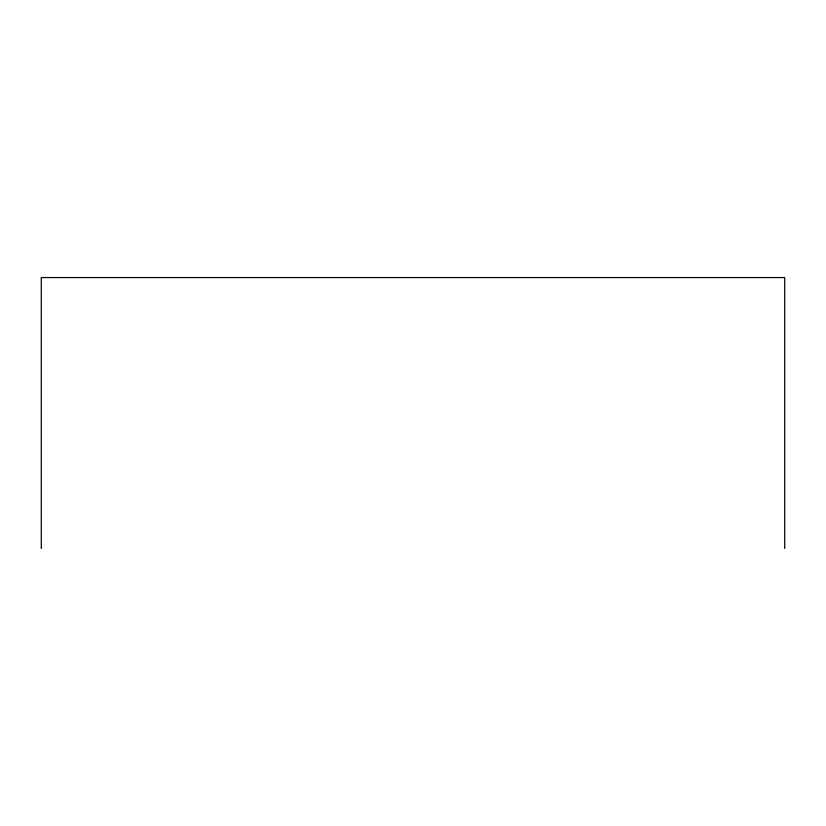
<?xml version="1.0" encoding="UTF-8"?>
<svg xmlns="http://www.w3.org/2000/svg" width="826" height="826" viewBox="0 0 826 826"><rect width="100%" height="100%" fill="white"/><g stroke="black" fill="none" stroke-linecap="round" stroke-linejoin="round"><path stroke-width="1.24" d="M784.7 548.433L784.7 277.567L41.3 277.567L41.3 548.433"/></g></svg>
